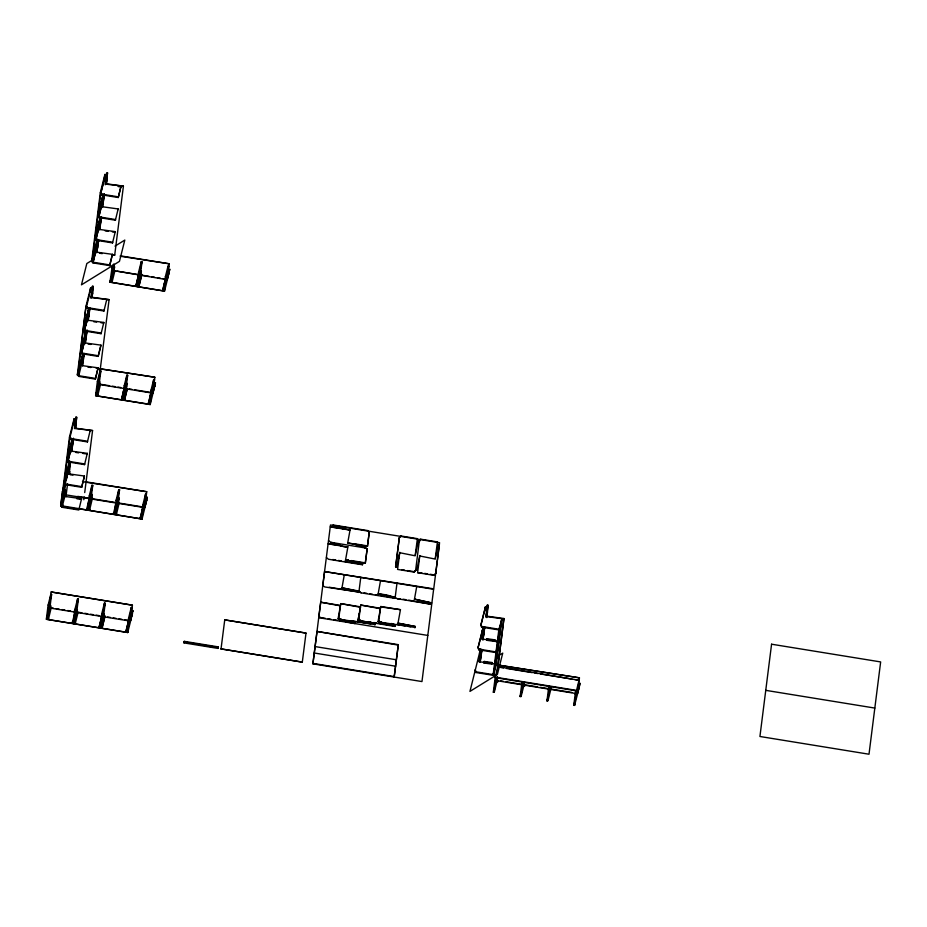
<?xml version="1.0" encoding="UTF-8"?>
<svg xmlns="http://www.w3.org/2000/svg" width="927" height="927" viewBox="0 0 927 927"><rect width="100%" height="100%" fill="white"/><g stroke="black" fill="none" stroke-linecap="round" stroke-linejoin="round"><path stroke-width="1.39" d="M480.974 657.081L479.85 656.953L480.29 651.716L481.414 651.843L481.09 656.131L479.966 656.003L480.29 651.716M483.836 634.381L482.712 634.253L483.152 629.016L484.288 629.143L483.952 633.442L482.828 633.315L483.152 629.016M74.6 428.054L92.573 430.545L74.531 428.483L75.875 417.185L76.686 417.277L75.562 428.344M83.43 358.703L82.457 365.667L98.088 367.834L95.354 379.097L78.679 376.385L77.856 375.006L86.002 306.165L77.323 374.925L82.793 353.94M86.292 336.003L85.319 342.967L100.962 345.134L98.216 356.408L81.541 353.697L80.719 352.318M89.177 312.793L88.192 320.278L103.824 322.445L103.731 323.117L100.892 322.723M92.086 297.428L93.21 286.373L92.399 286.281L91.727 293.697M95.84 235.342L99.71 219.931L100.823 220.116L99.652 229.467L115.284 231.634L115.203 232.318L112.352 231.924M103.384 201.02L103.685 197.416L102.573 197.242L98.621 213.326M105.296 184.763L106.721 172.781L107.532 172.874L106.408 183.94M486.802 617.602L488.077 605.261L487.266 605.169L486.605 612.585M50.626 605.424L47.335 618.969L46.35 619.097L48.134 604.983L50.788 594.392L51.599 594.531L49.849 608.042L50.568 605.238M61.657 505.505L60.672 505.632L62.457 491.519L64.45 483.581M46.477 619.294L127.741 632.504L46.477 619.294L47.88 613.697M66.315 494.288L65.933 496.571L81.564 498.738L78.818 510.001L62.155 507.301L60.8 505.829L69.479 437.069L74.056 418.865L75.701 419.131M97.555 247.602L96.79 252.167L112.422 254.334L109.676 265.609L93.001 262.897L91.646 261.426L100.325 192.665L104.902 174.461L106.559 174.728M47.15 619.224L48.934 605.122L51.599 594.531M61.333 505.922L70.012 437.15L74.589 418.946L74.38 420.568M92.179 261.518L100.858 192.758L105.435 174.543M62.155 507.301L61.414 505.238L62.538 505.412L65.353 494.207M62.538 505.412L62.654 504.473L61.541 504.288L63.998 494.485M65.017 484.601L65.319 483.407L64.195 483.222L65.017 484.601L81.692 487.312L84.438 476.038L68.795 473.871L69.56 469.305M65.4 482.724L65.516 481.773L64.403 481.6L68.98 463.384L70.093 463.57L65.4 482.724L64.287 482.538L65.099 483.917L81.773 486.629L84.438 476.038M67.88 461.913L68.181 460.707L67.057 460.534L67.88 461.913L84.554 464.624L87.3 453.349L71.669 451.182L72.839 441.82L68.262 460.035L67.15 459.85L67.961 461.229L84.635 463.94L84.554 464.624M68.262 460.035L72.955 440.881L71.843 440.696L67.265 458.9L68.389 459.085M90.081 431.333L90.162 430.649L87.416 441.924L70.742 439.213L69.479 437.069M78.679 376.385L77.938 374.334L82.63 355.168L83.754 355.354L79.062 374.508L77.938 374.334M79.062 374.508L79.177 373.569L78.065 373.384M81.541 353.697L81.843 352.503M80.811 351.634L81.924 351.82L86.617 332.666L85.504 332.48L80.811 351.634L81.622 353.013L98.297 355.725L100.962 345.134M84.403 330.997L84.705 329.803L83.581 329.618L84.403 330.997L101.078 333.708L103.824 322.445M101.078 333.708L101.159 333.036L84.484 330.325L83.673 328.946L84.786 329.12L89.479 309.966L88.366 309.792L83.789 327.996L84.913 328.181M106.605 300.429L106.686 299.745L103.94 311.02L87.265 308.309L87.567 307.115M93.001 262.897L92.271 260.835L93.384 261.02L97.961 242.804M93.384 261.02L98.077 241.866L96.964 241.68L92.387 259.884L93.511 260.07M115.284 231.634L112.538 242.909L95.863 240.197L95.133 238.135L96.246 238.32L100.823 220.116M96.246 238.32L100.939 219.166L99.826 218.981L95.249 237.196L96.373 237.382M103.279 202.213L102.515 206.779L118.146 208.946L115.4 220.22L98.725 217.509L97.995 215.446L99.119 215.632L103.685 197.416M99.119 215.632L103.812 196.478L102.688 196.292L98.123 214.496L99.235 214.682M118.262 197.521L121.008 186.257L118.262 197.521L101.588 194.809L100.325 192.665M73.326 424.589L74.056 418.865M84.786 333.79L85.145 330.927M90.035 292.248L90.579 287.949L92.225 288.216M103.998 181.622L104.902 174.461M68.621 466.223L69.34 460.487M71.333 444.728L72.051 439.004M84.6 339.606L85.69 331.02M88.042 312.387L88.575 308.1M91.02 288.726L91.113 288.042L86.454 306.93L87.265 308.309M97.3 239.004L93.233 257.312M99.293 223.245L100.012 217.521M102.005 201.762L102.909 194.6M67.555 483.917L65.921 496.814M68.737 474.323L70.371 461.437M71.576 451.866L73.268 438.517M75.504 420.754L75.875 417.185M83.998 353.454L82.445 365.91M85.238 343.65L86.964 330.093M88.1 320.951L89.792 307.613M90.962 298.262L91.819 293.013L92.63 293.106L91.935 297.254M92.028 289.143L92.399 286.281M96.698 252.851L98.401 239.514M99.595 229.931L101.217 217.034M102.433 207.463L104.183 193.673M69.513 469.769L70.406 462.596M72.399 446.849L73.488 438.251M83.14 361.785L83.859 356.049M86.037 338.865L87.115 330.267M88.922 315.945L89.826 308.772M98.552 239.687L97.462 248.285L98.042 241.541L98.853 241.634M100.359 225.365L101.437 216.767M103.256 202.445L104.334 193.847M75.597 425.875L76.686 417.277M92.306 293.535L93.21 286.373M106.084 184.334L107.532 172.874M69.629 473.998L69.989 471.136M81.692 487.312L81.773 486.629M87.416 441.924L87.509 441.24L70.834 438.541M95.354 379.097L98.088 367.834M98.216 356.408L98.297 355.725M103.94 311.02L104.033 310.336L87.358 307.625L86.535 306.246M109.676 265.609L112.422 254.334M112.538 242.909L112.619 242.225L95.944 239.525M115.4 220.22L115.493 219.537L98.818 216.825M81.483 499.41L81.564 498.738M87.208 454.033L87.3 453.349M118.065 209.629L118.146 208.946M99.525 383.233L96.593 395.389L95.608 395.516L97.393 381.403L100.046 370.812L100.858 370.939L99.108 384.45L99.826 381.657M110.95 281.924L109.965 282.051L112.41 265.296M95.736 395.713L150.058 404.357L149.247 404.23L151.031 390.116L153.697 379.537L154.496 379.664L151.831 390.255L150.186 404.566L95.736 395.713L96.79 391.507M168.366 272.306L169.166 272.434L164.542 291.101L110.093 282.248L110.846 278.992M96.408 395.644L98.192 381.53L100.858 370.939M110.765 282.179L113.546 264.102M83.812 499.734L84.183 496.872M84.716 492.573L92.573 430.545M96.199 368.262L154.867 377.243L100.313 368.795L109.096 299.63L91.124 297.15M105.458 183.65L123.418 186.142L114.67 255.342L111.9 254.948M77.439 609.781L74.16 623.326L73.175 623.454L74.948 609.34L77.613 598.749L78.413 598.888L76.663 612.399L77.393 609.595M92.352 494.462L88.482 509.862L87.497 509.989L89.27 495.875L91.935 485.284L92.735 485.424L90.985 498.935L92.086 494.74M73.975 623.581L75.759 609.479L78.413 598.888M88.297 510.117L90.081 496.015L92.735 485.424M88.482 509.862L88.598 508.923L89.722 509.097L89.595 510.047L92.526 497.892M124.427 387.289L121.495 399.433L124.311 388.228M138.436 275.226L135.852 285.979L138.668 274.774M127.405 383.396L123.418 399.746L122.434 399.873L124.206 385.759L126.872 375.168L127.671 375.308L125.921 388.819L126.651 386.014M141.414 271.333L137.775 286.292L136.79 286.408L138.563 272.306L141.228 261.715L142.028 261.843L140.278 275.354L141.379 271.159M138.841 278.204L136.79 286.408M123.233 400L125.018 385.899L127.671 375.308M137.59 286.536L139.374 272.434L142.028 261.843M127.115 389.178L124.531 399.931L127.347 388.726M141.819 274.322L138.888 286.466L141.704 275.261M101.634 616.629L99.062 627.382L101.518 617.567M104.264 614.137L100.985 627.695L99.989 627.811L101.773 613.709L104.438 603.118L105.238 603.245L103.488 616.756L104.218 613.964M119.293 497.869L115.307 514.218L114.311 514.346L116.095 500.232L118.76 489.653L119.56 489.78L117.81 503.291L118.899 499.097M101.703 621.009L99.989 627.811M115.666 508.946L114.311 514.346M100.8 627.938L102.584 613.836L105.238 603.245M115.122 514.473L116.906 500.371L119.56 489.78M105.029 615.725L102.097 627.869L104.913 616.664M150.545 394.45L148.32 403.79L150.777 393.987M165.609 278.181L162.677 290.336L165.493 279.131M150.603 398.83L149.247 404.23M163.604 290.765L165.388 276.663L168.054 266.072L168.853 266.2L166.2 276.791L164.415 290.904L163.789 290.522M164.542 291.101L109.965 282.051M154.751 386.35L154.936 384.948L154.125 384.821M169.108 272.897L169.293 271.495M128.459 620.986L125.875 631.739L128.343 621.936M143.14 506.119L140.197 518.274L143.013 507.069M126.814 632.168L128.598 618.066L131.252 607.475L132.063 607.602L129.398 618.193L127.625 632.307L126.814 632.168L127.115 630.974L126.002 630.789M141.136 518.703L142.92 504.601L145.574 494.01L146.385 494.137L143.72 504.728L141.947 518.83L141.136 518.703L142.144 514.705M77.903 508.61L142.063 519.039L60.672 505.632M132.318 614.288L132.491 612.898M146.64 500.823L146.814 499.433L146.014 499.294M183.998 642.898L184.264 641.345L218.239 646.872L217.972 648.413L183.998 642.898L184.149 642.295M221.032 648.912L224.74 619.873L306.003 633.083L302.306 662.121L221.032 648.912L302.306 662.121M324.554 571.553L433.627 589.282L421.97 681.565L312.897 663.836L324.554 571.553L433.732 588.854L439.56 542.712L330.487 524.983L322.77 585.667L324.879 586.976L358.969 592.063L329.236 587.231M312.897 663.836L317.046 631.449L398.309 644.659L394.172 677.046L398.309 644.659M350.232 621.032L355.053 622.631L338.054 618.9L340.487 605.424L320.73 602.214L318.842 616.756L321.066 617.625M330.858 543.315C328.471 539.468 345.308 549.363 347.973 546.617M344.462 528.749L330.244 526.884L350 530.093L333.002 526.351L333.233 524.983L367.196 530.499L369.317 531.808L367.428 546.351L347.671 543.141L350.105 529.665M333.233 524.983L333.002 526.351M375.029 624.566L340.951 619.479L338.83 618.17L340.719 603.628L360.476 606.837L360.012 609.445M355.157 622.202L354.937 623.581L345.134 621.542M358.853 592.492L360.754 577.44M326.431 557.509L328.436 559.248L362.411 564.775L362.642 563.396L355.238 561.635M364.774 546.443L364.554 547.822L364.774 546.443L347.776 542.701M362.642 563.396L362.411 564.775M340.916 545.47L328.1 543.836L347.857 547.046L345.528 560.093L365.284 563.303L367.173 548.761L365.064 547.451L367.069 549.19M367.428 546.351L369.317 531.808M365.284 563.303L367.173 548.761M358.819 619.584L360.707 605.053L380.464 608.263L378.019 621.727L395.018 625.47L394.902 626.42L360.927 620.893L358.923 619.155M374.914 624.995L375.145 623.628L367.741 621.855M414.995 627.405L380.916 622.307L378.795 621.009L380.684 606.467L400.452 609.676L398.007 623.153L415.122 626.455L398.007 623.153M395.609 566.826L399.352 537.648L400.707 535.945L417.382 538.657L415.157 555.806L399.688 552.712L396.733 567.011L395.609 566.826L399.352 537.648M414.253 572.133L415.713 570.001L414.253 572.133L397.579 569.421L399.792 552.272M344.311 574.763L341.982 587.811L358.981 591.542L361.09 592.851L395.064 598.378L396.965 583.326M390.197 623.859L395.134 625.041L394.902 626.42M415.609 570.429L419.282 541.345L420.742 539.201L437.417 541.913L435.203 559.062L419.722 555.968L416.768 570.267L415.655 570.082L416.768 570.267M439.386 544.508L438.158 544.752L439.386 544.508L435.76 573.257L434.288 575.389L417.613 572.677L419.838 555.54M414.89 627.834L415.122 626.455M380.522 580.65L378.181 593.697L395.192 597.428L397.301 598.738L431.275 604.265L431.507 602.886L414.508 599.143L431.507 602.886M495.945 652.596L478.738 649.804L478.158 647.15L482.515 629.827M498.819 629.908L481.6 627.115L481.02 624.45L485.447 606.837L487.034 607.394M475.875 672.504L475.296 669.839L475.875 672.504L493.616 675.377L496.281 664.786L502.098 618.726L498.9 629.224L493.083 675.296L495.829 664.022L489.305 663.118M478.738 649.804L478.158 647.15M481.6 627.115L481.02 624.45M479.56 653.199L480.163 648.726M482.028 633.651L482.909 626.675M484.844 611.322L485.447 606.837M479.039 661.693L479.166 660.754L480.29 660.905L480.997 656.664L479.873 656.513L479.039 661.693L486.687 662.759M479.873 656.513L479.757 657.452L480.881 657.614M481.913 639.004L482.028 638.054L483.152 638.216L483.871 633.975L482.747 633.813L481.913 639.004L487.324 639.757M482.747 633.813L482.619 634.763L483.743 634.914M479.85 656.953L479.966 656.003M482.712 634.253L482.828 633.315M480.163 661.855L480.29 660.905M481.391 652.075L481.739 649.282M483.037 639.155L483.152 638.216M484.161 630.093L484.566 626.942M486.918 607.961L487.266 605.169M481.773 649.537L480.186 662.098M482.932 640.198L484.589 627.197M485.841 617.15L486.687 611.913L487.498 611.994L486.802 616.142M481.055 656.583L481.936 649.595M483.871 634.242L484.751 627.266M486.663 616.432L488.077 605.261M483.964 663.002L484.184 661.449L492.04 662.538L491.82 664.091L483.964 663.002L484.068 662.388M486.826 640.302L487.046 638.749L494.914 639.839L494.694 641.391L486.826 640.302L486.93 639.7M493.616 675.377L499.433 629.317L502.098 618.726M496.455 659.12L496.802 656.328M497.335 652.144L497.857 647.95M498.216 645.157L498.738 640.974M499.271 636.791L499.618 633.998M500.151 629.804L500.684 625.621M501.032 622.828L501.38 620.036M497.463 679.479L494.45 691.472L493.315 692.191L495.215 677.185L576.478 690.383L574.589 705.401L573.778 705.273L575.621 690.708M494.126 692.33L495.957 677.764M579.085 680.256L497.88 666.594L498.622 667.173M495.319 664.647L579.456 677.834L498.077 665.03L503.964 618.529L486.003 616.038M498.077 665.03L503.964 618.529M524.288 683.836L521.275 695.829L520.14 696.559L521.982 681.994M520.951 696.687L522.782 682.121M551.113 688.205L548.1 700.198L546.965 700.916L548.796 686.351M547.764 701.044L549.607 686.478M579.271 687.231L579.526 685.54L578.645 685.656M50.093 599.804L51.159 591.982L132.422 605.18L130.313 621.113L133.036 610.545L132.932 611.264M65.562 483.767L64.172 494.578L65.261 490.383M99.212 377.266L100.336 368.83M114.334 264.241L113.465 270.997L114.554 266.802M91.055 492.04L91.935 485.284M76.385 608.216L77.613 598.749M140.174 269.815L141.228 261.715M126.165 380.58L126.872 375.168M117.88 496.408L118.76 489.653M103.905 607.162L104.438 603.118M167.694 268.772L168.054 266.072M152.99 384.937L153.697 379.537M120.359 255.84L169.224 263.789L167.103 279.711L112.758 270.464M152.746 393.175L155.469 382.608L155.377 383.326L152.746 393.175L154.867 377.243M153.836 388.981L153.928 388.286L153.036 388.853M144.705 500.765L145.574 494.01M130.209 615.574L131.252 607.475M85.435 481.75L146.744 491.716L144.635 507.648L143.824 507.521M144.832 506.548L145.817 502.758L144.635 507.648L147.358 497.081L147.254 497.799M130.603 616.791L131.495 616.223L130.313 621.113M497.162 672.087L498.181 664.624M496.872 680.708L497.984 680.893L497.857 681.866L496.745 681.681L497.393 676.629M523.685 685.076L524.809 685.25L524.682 686.223L523.57 686.038L524.045 682.342M550.87 686.698L550.511 689.41L551.241 686.606M577.533 692.666L580.059 683.199L577.336 693.767L579.456 677.834M145.817 502.735L144.925 503.326M131.402 616.918L131.495 616.2M106.257 183.766L106.953 179.641L106.141 179.525L105.377 184.091L123.418 186.142M74.531 428.483L75.296 423.929L76.107 424.021M75.411 428.158L76.107 424.045L75.296 423.929M114.739 254.902L111.982 254.519M109.096 299.63L91.055 297.579L91.819 293.025L92.63 293.129M487.046 638.749L486.942 639.363L494.809 640.453L494.914 639.839M484.184 661.449L484.079 662.052L491.947 663.141L492.04 662.538M494.694 641.391L494.786 640.789M491.82 664.091L491.924 663.489M375.145 623.628L358.042 620.314L360.476 606.837M358.042 620.314L359.317 613.361M398.784 557.915L399.294 555.099M419.34 541.252L418.228 541.067L415.273 555.366M414.392 599.584L416.721 586.536M438.262 544.323L435.308 558.633M101.124 192.028L105.354 175.226M98.853 212.874L102.364 198.865M95.979 235.562L99.502 221.553M91.646 261.426L93.059 255.829M86.002 306.165L90.579 287.949M84.994 324.021L88.25 310.73M85.226 323.569L87.694 313.755M84.786 329.12L89.015 312.318M85.991 325.145L87.045 320.951M87.752 318.146L89.154 312.538M85.296 334.102L80.603 353.257L81.715 353.442M81.924 351.82L85.794 336.408M77.323 374.925L78.378 370.719M110.093 282.248L110.788 279.456M114.589 266.976L111.066 280.985L112.19 281.171L112.074 282.109L114.878 270.904M111.657 279.131L114.473 267.926M68.204 455.644L71.727 441.634M68.355 455.875L71.518 443.268M70.174 453.257L72.283 444.844M65.481 478.564L68.772 465.018M65.249 483.709L63.256 491.646L62.457 491.519M66.246 480.151L68.482 470.8M60.8 505.829L61.553 502.573M62.712 501.298L65.527 490.093M96.141 393.859L96.848 391.055M96.941 393.987L99.757 382.781M100.522 384.369L97.717 395.574L97.833 394.624L96.709 394.438M51.391 607L48.459 619.155L48.575 618.205L47.451 618.031M138.482 283.488L141.286 272.283M89.374 498.344L86.559 509.549L86.674 508.61L87.798 508.784L88.853 504.589M89.56 501.785L90.614 497.579M124.137 393.071L122.735 398.668L121.611 398.494M123.766 398.343L126.582 387.138M74.693 613.211L72.236 623.014L72.352 622.075L73.476 622.249L74.878 616.652M78.088 612.307L75.272 623.512L75.4 622.562L74.276 622.388M164.612 286.767L163.905 289.572L162.793 289.386M116.199 502.701L113.384 513.906L113.5 512.967L114.612 513.152M119.351 502.249L116.42 514.404L116.535 513.465L115.423 513.28M149.78 402.573L150.834 398.378M150.186 404.566L154.809 385.899L154.009 385.771M101.68 624.891L104.148 615.088M142.063 519.039L146.698 500.371L145.898 500.244M127.741 632.504L132.376 613.836M184.264 641.345L184.125 641.947L218.088 647.463L218.239 646.872M224.74 619.873L306.003 633.083M217.972 648.413L218.123 647.811M328.575 540.557L330.58 542.295L364.948 547.88M320.73 602.214L340.383 605.852M341.634 528.413L344.531 528.541M317.046 631.449L398.204 645.088M339.491 545.366L330.974 542.874M315.134 646.582L396.397 659.781M314.323 653.014L395.586 666.212M348.459 560.117L345.528 560.093L362.527 563.825M341.982 587.811L359.085 591.113L361.09 592.851M340.719 603.628L360.371 607.278M338.054 618.9L340.951 619.027M338.83 618.17L340.951 619.479M353.894 561.762L351.217 560.777M367.196 530.499L369.213 532.237M360.707 605.053L380.348 608.691M378.181 593.697L386.663 594.937L395.192 597.428M378.019 621.727L380.916 621.855M378.795 621.009L380.916 622.307M400.707 535.945L399.236 538.089M396.733 567.011L395.725 566.397M395.064 598.378L392.341 597.486M397.301 598.738L400.244 598.772M400.452 609.676L380.58 606.895M418.228 541.067L419.236 541.681L420.742 539.201M417.613 572.677L421.889 572.932M434.288 575.389L435.76 573.257M431.275 604.265L408.737 600.151M480.939 625.134L485.284 607.811M478.077 647.822L482.422 630.499M479.641 652.515L469.954 691.391L497.382 674.45L502.735 653.118L499.166 655.319M497.37 646.629L496.038 651.924L478.83 649.12M494.833 667.996L493.176 674.613L475.957 671.82M497.88 666.594L495.157 677.637L576.432 690.847L579.143 679.804M493.987 690.012L494.659 687.347M520.14 696.559L521.472 691.704M546.965 700.916L548.633 694.729M573.778 705.273L575.458 699.097M574.589 705.401L579.34 686.942M51.159 591.982L132.422 605.18M169.224 263.789L120.255 256.246M146.744 491.716L82.48 481.692M497.162 677.904L498.425 677.521M496.745 681.681L497.417 679.085M523.57 686.038L524.369 682.469M577.336 693.767L578.529 688.854L577.625 689.445M493.315 692.191L494.45 691.472M91.727 260.51L86.825 263.535L81.472 284.832L119.456 261.368L124.809 240.07L115.006 246.13M106.141 179.525L106.953 179.641M118.088 186.536L120.927 186.93M105.249 230.939L108.088 231.333M99.467 253.233L102.225 253.616M93.789 321.739L96.628 322.132M88.077 344.044L90.927 344.438M87.903 367.104L90.904 367.521M75.84 452.457L78.679 452.851M82.943 453.442L85.794 453.836M70.139 474.751L72.978 475.145M76.906 498.784L80.058 499.213M487.498 612.029L486.698 611.913L485.922 616.467L503.894 618.958M489.549 640.059L498.691 641.333M495.771 641.623L498.61 642.017M495.389 664.207L498.147 664.589M101.889 193.616L100.776 193.43L101.588 194.809M101.68 194.137L118.355 196.848M100.661 194.38L101.773 194.566M99.027 216.304L97.914 216.13L98.725 217.509M97.799 217.069L98.911 217.254M96.165 239.004L95.052 238.818L95.863 240.197M94.925 239.769L96.049 239.942M93.082 262.214L109.757 264.925M111.75 267.938L112.549 268.077M138.563 272.306L139.374 272.434M165.388 276.663L166.2 276.791M116.953 271.147L149.062 276.362M151.854 276.814L154.647 277.266M157.439 277.729L160.232 278.181M163.025 278.633L167.208 279.317M135.968 285.029L137.092 285.215M137.891 285.342L139.015 285.528M86.327 307.88L87.451 308.054M83.465 330.568L84.589 330.754M85.18 335.053L86.292 335.238M80.927 350.696L82.039 350.87M78.76 375.713L95.435 378.413M97.393 381.403L98.192 381.53M124.206 385.759L125.018 385.899M151.031 390.116L151.831 390.255M98.401 383.929L109.571 385.736M112.364 386.188L115.157 386.652M117.949 387.104L120.742 387.556M129.12 388.911L131.912 389.363M134.705 389.827L150.058 392.318M98.297 384.323L151.356 392.944M123.534 398.807L124.658 398.981M148.436 402.851L149.548 403.036M71.043 438.019L69.931 437.834L70.742 439.213M69.803 438.784L70.927 438.969M66.941 461.472L68.065 461.658M64.079 484.172L65.191 484.346M89.27 495.875L90.081 496.015M116.095 500.232L116.906 500.371M142.92 504.601L143.72 504.728M77.729 496.362L87.706 497.984M90.556 498.448L114.797 502.376M117.648 502.84L143.314 507.011M63.36 494.439L143.21 507.417M354.832 543.848L367.532 545.91M140.325 517.324L141.437 517.509M62.236 506.617L78.911 509.329M351.287 560.58L365.4 562.874M401.854 569.676L404.635 570.128M407.416 570.58L414.357 571.704M424.67 573.384L427.451 573.836M430.232 574.288L433.013 574.74M332.793 559.514L335.62 559.966M338.459 560.429L341.287 560.893M344.114 561.356L346.953 561.808M349.78 562.272L352.608 562.735M355.447 563.187L358.274 563.651M485.377 607.127L487.081 607.405M364.033 592.886L366.86 593.35M369.699 593.801L372.527 594.265M375.354 594.728L378.193 595.18M381.02 595.644L383.848 596.107M386.686 596.571L389.514 597.023M403.071 599.224L405.91 599.688M481.692 626.432L499.433 629.317M390.927 623.489L393.766 623.952M396.594 624.416L399.421 624.868M402.26 625.331L405.087 625.795M407.915 626.246L410.754 626.71M368.112 621.611L370.951 622.075M373.778 622.538L376.605 622.99M379.444 623.454L382.272 623.917M385.099 624.369L387.938 624.833M390.765 625.296L393.593 625.76M350.962 620.661L359.456 622.04M362.283 622.492L365.122 622.956M367.949 623.419L370.777 623.883M322.48 617.857L325.319 618.321M328.146 618.784L330.974 619.236M333.813 619.699L336.64 620.163M339.467 620.615L342.306 621.078M318.726 617.695L427.799 635.424M765.748 690.348L874.821 708.077M500.673 667.51L503.523 667.973M506.374 668.437L532.04 672.608M534.891 673.072L537.741 673.535M540.592 673.999L571.959 679.097M574.81 679.561L577.66 680.024M48.134 604.983L48.934 605.122M74.948 609.34L75.759 609.479M101.773 613.709L102.584 613.836M128.598 618.066L129.398 618.193M49.143 607.509L53.418 608.205M56.269 608.668L59.131 609.132M61.982 609.595L64.832 610.059M67.683 610.522L70.533 610.986M73.384 611.449L81.935 612.84M84.786 613.303L87.636 613.767M90.487 614.23L93.349 614.694M96.199 615.157L99.05 615.621M107.602 617.011L110.452 617.475M113.303 617.938L116.153 618.402M119.004 618.865L121.854 619.329M124.716 619.781L127.567 620.244M500.453 680.847L503.303 681.31M506.154 681.774L537.521 686.872M540.371 687.336L571.739 692.434M49.038 607.903L128.888 620.881M496.072 680.557L575.91 693.535M549.711 689.294L548.587 689.12L548.46 690.094L549.584 690.267M576.524 693.663L575.412 693.477L575.285 694.45L576.397 694.624M99.177 626.432L100.29 626.617M101.101 626.745L102.213 626.93M520.476 695.702L521.275 695.829M547.289 700.059L548.1 700.198M574.114 704.427L574.925 704.555M192.642 643.674L195.481 644.138M198.308 644.589L201.136 645.053M203.975 645.516L206.802 645.968M209.629 646.432L212.457 646.895M313.013 663.408L394.276 676.617M345.644 559.665L348.425 560.221M358.146 619.885L360.939 620.441M356.038 544.809L364.67 546.872M771.577 644.207L759.931 736.49L869.005 754.219L880.65 661.924L771.577 644.207M168.285 274.821L167.103 279.711L169.826 269.143L168.193 275.516L168.285 274.809"/></g></svg>
